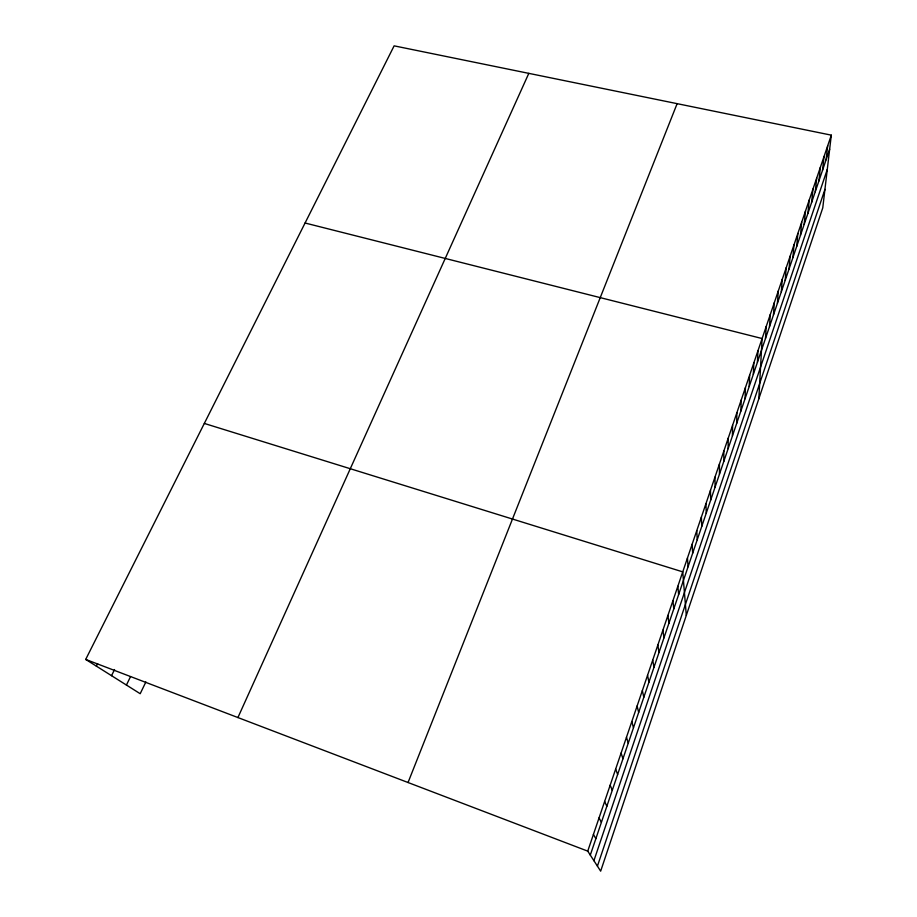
<?xml version="1.0" encoding="UTF-8"?>
<svg xmlns="http://www.w3.org/2000/svg" width="917" height="917" viewBox="0 0 917 917"><rect width="100%" height="100%" fill="white"/><g stroke="black" fill="none" stroke-linecap="round" stroke-linejoin="round"><path stroke-width="1.38" d="M723.822 461.343L723.845 451.061M728.132 448.631L728.224 438.166M732.408 436.011L732.58 425.373M736.66 423.482L736.901 412.673M740.879 411.057L741.188 400.087M745.062 398.723L745.429 387.582M749.212 386.481L749.659 375.179M753.327 374.331L753.843 362.868M757.419 362.272L757.992 350.661M758.829 398.826L762.119 338.545L305.063 223.014M765.5 338.43L766.211 326.509M769.501 326.647L770.269 314.577M773.467 314.944L774.303 302.725M777.41 303.332L778.304 290.964M781.318 291.801L782.27 279.295M785.204 280.361L786.213 267.718M789.056 269.002L790.122 256.221M792.873 257.723L794.007 244.805M796.678 246.524L797.859 233.48M800.438 235.405L801.687 222.235M804.186 224.367L805.481 211.07M807.9 213.409L809.252 199.986M811.591 202.531L813.001 188.982M815.259 191.733L816.715 178.058M818.892 181.004L820.406 167.215M822.503 170.356L824.062 156.452M826.091 159.787L827.696 145.769M831.306 135.154L822.767 207.861L600.658 871.15L587.74 851.136L85.694 659.426L394.127 45.85L831.306 135.154L587.74 851.136M597.426 866.141L824.945 189.383M593.907 860.685L827.272 169.485M590.296 855.091L829.644 149.288M408.042 782.522L677.124 103.655M237.927 717.553L528.811 73.36M145.872 681.95L140.198 693.711L85.694 659.426M126.42 685.045L130.523 676.643M111.53 675.68L114.556 669.548M96.354 666.132L97.603 663.621M204.319 423.436L682.741 571.864L686.306 615.399M593.425 834.424L595.855 838.677M599.053 817.872L601.38 822.4M604.647 801.458L606.848 806.284M610.172 785.193L612.269 790.294M615.662 769.065L617.634 774.452M621.096 753.098L622.964 758.749M626.483 737.257L628.248 743.171M631.824 721.564L633.475 727.743M637.109 705.998L638.668 712.44M642.358 690.581L643.814 697.264M647.562 675.29L648.915 682.225M652.721 660.125L653.97 667.301M657.833 645.098L658.991 652.514M662.899 630.208L663.965 637.854M667.92 615.433L668.894 623.308M672.906 600.784L673.789 608.888M677.846 586.272L678.637 594.594M687.463 558.006L688.071 566.752M692.14 544.262L692.667 553.215M696.771 530.622L697.218 539.781M701.379 517.096L701.746 526.45M705.941 503.674L706.228 513.222M710.469 490.366L710.675 500.097M714.962 477.161L715.088 487.076M719.421 464.059L719.478 474.158"/></g></svg>
